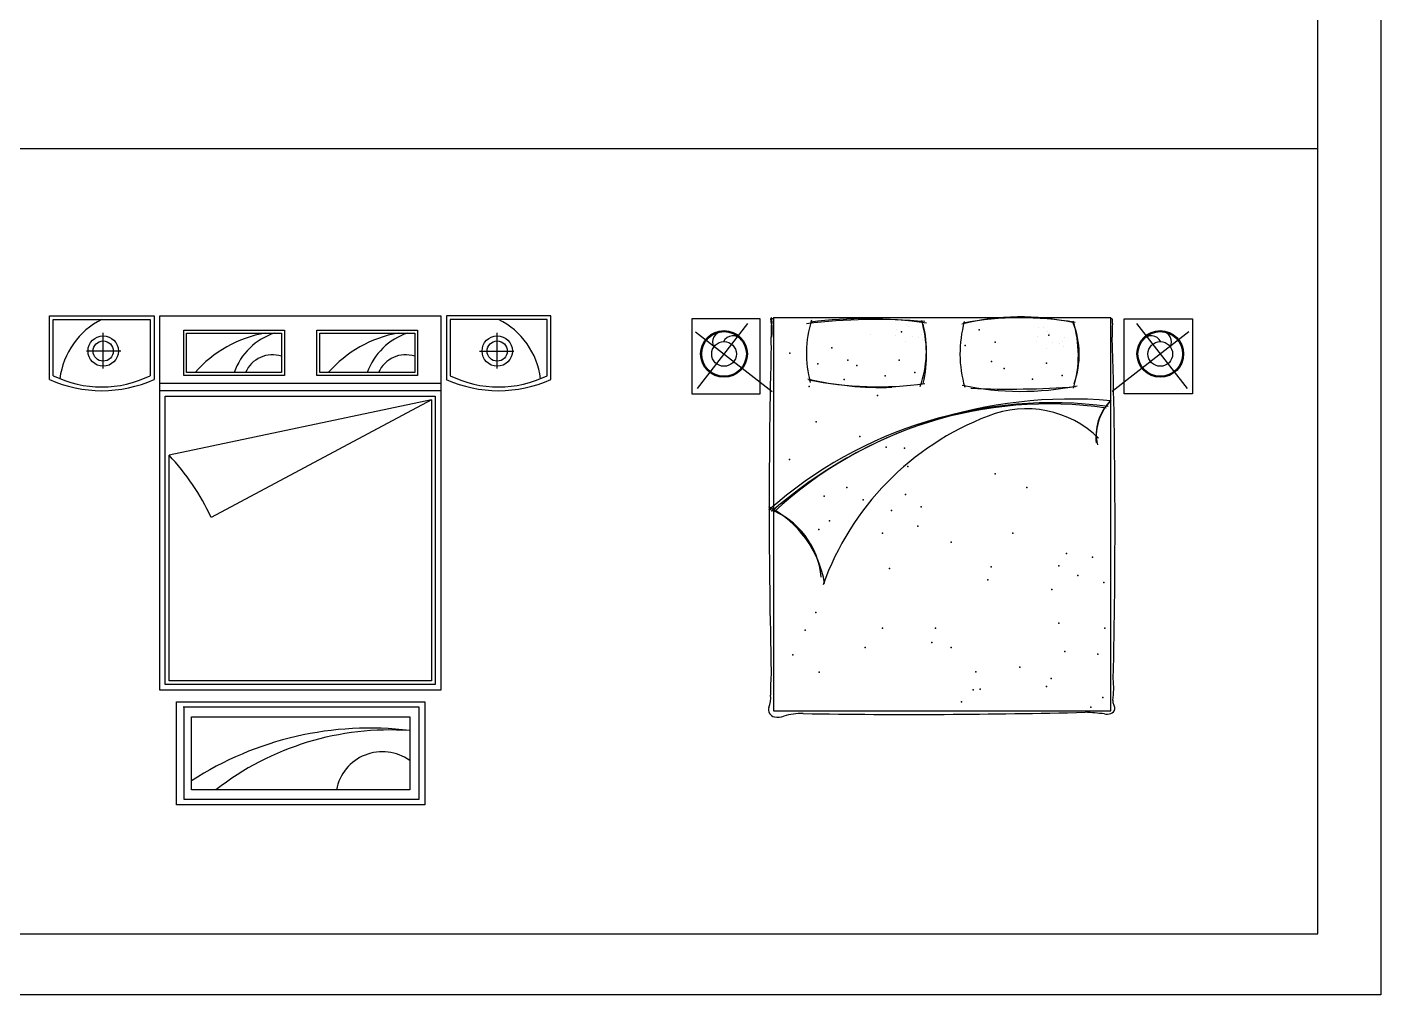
# Model space of a CAD drawing. Header units: inches. Extents: x 7.5 to 50, y 15.4 to 40.2.
# Drawn here: x 42.75 to 49.97, y 15.43 to 20.6 of the extents above; entities that cross this region are included whole.
import ezdxf

# ---------------------------------------------------------------- set-up
doc = ezdxf.new("R2010")
doc.units = ezdxf.units.IN
doc.header["$MEASUREMENT"] = 0
for name, color, linetype in [('02', 2, 'Continuous'), ('1', 1, 'Continuous'), ('4', 4, 'Continuous'), ('kadrbm', 4, 'Continuous')]:
    doc.layers.add(name, color=color, linetype=linetype)

# ---------------------------------------------------------------- blocks, each defined once
blk = doc.blocks.new('kadrbm')
at = {"layer": 'kadrbm', "color": 4}
blk.add_lwpolyline([(0, 0), (0, 24.7972), (21, 24.7972), (21, 0), (0, 0)], close=True, dxfattribs=at)
blk.add_lwpolyline([(20.6631, 0.3257), (20.6631, 24.4603), (0.3369, 24.4603), (0.3369, 0.3257), (20.6631, 0.3257)], dxfattribs=at)

msp = doc.modelspace()

# ---------------------------------------------------------------- linework, layer by layer
at = {"layer": '02'}
for p, q in [((42.8687, 19.0597), (43.4267, 19.0597)), ((42.8687, 18.7193), (42.8687, 19.0597)), ((43.4267, 19.0597), (43.4267, 18.7193)), ((43.4567, 17.0605), (43.4567, 19.0597)), ((43.4567, 19.0597), (44.9567, 19.0597)), ((44.9567, 19.0597), (44.9567, 17.0598)), ((44.9867, 19.0597), (44.9867, 18.7193)), ((45.5448, 19.0597), (44.9867, 19.0597)), ((45.5448, 18.7193), (45.5448, 19.0597)), ((46.2967, 19.0434), (46.2967, 18.6434)), ((46.6617, 19.0434), (46.2967, 19.0434)), ((46.6617, 18.6434), (46.6617, 19.0434)), ((46.7329, 19.0501), (46.7329, 16.9501)), ((46.7329, 19.0501), (48.5329, 19.0501)), ((47.3951, 19.0327), (47.3951, 19.0327)), ((47.4215, 19.0318), (47.4215, 19.0318)), ((47.4443, 19.013), (47.4443, 19.013)), ((48.5329, 16.9501), (48.5329, 19.0501)), ((48.6042, 18.6434), (48.6042, 19.0434)), ((48.6042, 19.0434), (48.9692, 19.0434)), ((48.9692, 19.0434), (48.9692, 18.6434)), ((43.1552, 18.777), (43.1552, 18.9677)), ((43.5855, 18.9822), (44.1226, 18.9822)), ((43.5855, 18.7412), (43.5855, 18.9822)), ((43.6005, 18.9672), (44.1076, 18.9672)), ((43.6005, 18.7562), (43.6005, 18.9672)), ((44.1076, 18.9672), (44.1076, 18.7562)), ((44.1226, 18.9822), (44.1226, 18.7412)), ((44.2961, 18.9822), (44.8332, 18.9822)), ((44.2961, 18.7412), (44.2961, 18.9822)), ((44.3111, 18.9672), (44.8182, 18.9672)), ((44.3111, 18.7562), (44.3111, 18.9672)), ((44.8182, 18.9672), (44.8182, 18.7562)), ((44.8332, 18.9822), (44.8332, 18.7412)), ((45.2582, 18.777), (45.2582, 18.9677)), ((47.2527, 18.9585), (47.2527, 18.9585)), ((47.3851, 18.9567), (47.3851, 18.9567)), ((47.389, 18.9863), (47.389, 18.9863)), ((47.4539, 19.0025), (47.4539, 19.0025)), ((47.4724, 18.9513), (47.4724, 18.9513)), ((47.5059, 18.9458), (47.5059, 18.9458)), ((47.5247, 18.9613), (47.5247, 18.9613)), ((47.5297, 18.9338), (47.5297, 18.9338)), ((47.5358, 18.9801), (47.5358, 18.9801)), ((48.1408, 18.9492), (48.1408, 18.9492)), ((48.1469, 18.9956), (48.1469, 18.9956)), ((48.1733, 18.9947), (48.1733, 18.9947)), ((48.196, 18.9759), (48.196, 18.9759)), ((48.2057, 18.9654), (48.2057, 18.9654)), ((48.2875, 18.943), (48.2875, 18.943)), ((43.2493, 18.871), (43.0665, 18.871)), ((45.1641, 18.871), (45.3469, 18.871)), ((47.4371, 18.9208), (47.4371, 18.9208)), ((48.1369, 18.9195), (48.1369, 18.9195)), ((48.1889, 18.8837), (48.1889, 18.8837)), ((48.2242, 18.9142), (48.2242, 18.9142)), ((48.2577, 18.9087), (48.2577, 18.9087)), ((48.2765, 18.9242), (48.2765, 18.9242)), ((48.2814, 18.8967), (48.2814, 18.8967)), ((44.1226, 18.7412), (43.5855, 18.7412)), ((44.1076, 18.7562), (43.6005, 18.7562)), ((44.8332, 18.7412), (44.2961, 18.7412)), ((44.8182, 18.7562), (44.3111, 18.7562)), ((43.4567, 18.6997), (44.9567, 18.6997)), ((43.4567, 18.6597), (44.9567, 18.6597)), ((46.2967, 18.6434), (46.6617, 18.6434)), ((48.9692, 18.6434), (48.6042, 18.6434)), ((46.9751, 18.2031), (46.9751, 18.2031)), ((44.9567, 17.0598), (43.4567, 17.0605)), ((43.5461, 16.9984), (44.8712, 16.9984)), ((43.5461, 16.4481), (43.5461, 16.9984)), ((44.8712, 16.9984), (44.8712, 16.4481)), ((44.8412, 16.9684), (43.5813, 16.9684)), ((43.5861, 16.9684), (43.5861, 16.4781)), ((44.8412, 16.4781), (44.8412, 16.9684)), ((46.7329, 16.9501), (48.5329, 16.9501)), ((43.5861, 16.4781), (44.8412, 16.4781)), ((44.8712, 16.4481), (43.5461, 16.4481))]:
    msp.add_line(p, q, dxfattribs=at)
for centre, radius in [((43.1552, 18.871), 0.081), ((45.2582, 18.871), 0.081), ((46.4688, 18.8555), 0.1247), ((48.7971, 18.8555), 0.1247), ((43.1552, 18.871), 0.054), ((45.2582, 18.871), 0.054), ((46.4688, 18.8555), 0.0659), ((48.7971, 18.8555), 0.0659)]:
    msp.add_circle(centre, radius, dxfattribs=at)
for centre, radius, start, end in [((46.7262, 19.0398), 0.00898, 104.43552, 186.82407), ((47.2783, 19.1059), 0.565, 186.82407, 189.7215), ((43.4935, 18.9865), 3.228, 358.49248, 0.42684), ((46.732, 19.0365), 0.00911, 71.46681, 182.29387), ((47.0631, 19.0497), 0.3405, 182.29387, 185.33169), ((46.3002, 18.9785), 0.4257, 355.62283, 5.33169), ((47.2801, 16.0344), 3.0052, 85.03154, 97.10786), ((47.5116, 18.8583), 0.6028, 162.8658, 194.99499), ((47.2197, 16.7919), 2.2522, 81.60125, 97.38034), ((46.9762, 18.8749), 0.5729, 340.21435, 14.38779), ((46.8688, 18.8501), 0.6805, 347.02948, 15.65918), ((48.3751, 18.8568), 0.6469, 164.62939, 196.0445), ((48.0518, 17.7514), 1.3017, 77.59994, 103.94276), ((48.0541, 17.3359), 1.7126, 80.27012, 100.39596), ((47.9129, 18.8529), 0.4518, 340.01642, 22.00887), ((47.7502, 18.8491), 0.6096, 343.16468, 17.30213), ((48.5339, 19.0365), 0.00911, 357.70613, 108.53319), ((48.9657, 18.9785), 0.4257, 174.66831, 184.37717), ((48.2028, 19.0497), 0.3405, 354.66831, 357.70613), ((13.2536, 17.9357), 35.3021, 358.67694, 1.64001), ((81.27, 18.0382), 34.5604, 178.56855, 181.45865), ((43.1477, 19.3381), 0.6788, 245.72831, 294.27169), ((43.1477, 19.2685), 0.5891, 243.9161, 296.0839), ((45.2657, 19.3381), 0.6788, 245.72831, 294.27169), ((45.2657, 19.2685), 0.5891, 243.9161, 296.0839), ((47.3046, 20.3595), 1.6826, 256.66062, 272.04555), ((47.2906, 20.5297), 1.8497, 258.50281, 277.76767), ((48.0556, 20.1517), 1.4959, 257.82333, 281.4951), ((47.9937, 23.2555), 4.5877, 267.40546, 274.39822), ((48.2204, 16.3119), 2.283, 82.47344, 131.48063), ((48.3203, 16.1896), 2.4253, 84.98368, 131.21157), ((48.2011, 16.439), 2.1495, 81.75935, 133.04628), ((48.7596, 18.4033), 0.306, 137.9627, 184.29145), ((48.7041, 18.4253), 0.2489, 133.13792, 192.98791), ((48.4185, 17.1145), 1.5092, 110.98734, 160.33488), ((48.0822, 18.0083), 0.5543, 45.85228, 111.61833), ((46.4429, 17.5346), 0.5706, 9.63169, 62.29131), ((46.5639, 17.6276), 0.425, 4.78448, 70.09176), ((48.0967, 17.0593), 1.3795, 175.87823, 181.08138), ((48.1005, 17.0747), 0.4481, 351.34454, 5.87907), ((46.566, 17.0205), 0.152, 339.74986, 4.81225), ((48.5782, 17.002), 0.0351, 171.34454, 213.70349), ((48.5213, 16.964), 0.0334, 355.22673, 33.70349), ((46.7437, 16.9549), 0.0374, 159.74986, 260.26798), ((46.7554, 17.0231), 0.1066, 260.26798, 287.36302), ((46.8767, 16.6354), 0.2997, 87.1925, 107.36302), ((47.4549, 55.5424), 38.6119, 269.16366, 271.39744), ((48.3492, 15.8089), 1.1341, 82.41686, 87.60673), ((48.5105, 17.02), 0.0876, 262.41686, 284.59294), ((48.5251, 16.9637), 0.0295, 284.59294, 355.22673)]:
    msp.add_arc(centre, radius, start, end, dxfattribs=at)
for p in [(47.4156, 18.9737), (47.8308, 18.9846), (48.202, 18.9566), (46.8193, 18.8593), (47.0445, 18.8875), (47.7557, 18.9001), (47.9153, 18.9189), (46.9694, 18.803), (47.129, 18.8218), (47.1778, 18.7945), (47.4031, 18.8227), (47.8965, 18.8156), (48.1895, 18.8056), (47.1102, 18.7185), (47.328, 18.7382), (47.4875, 18.757), (47.9643, 18.7774), (48.1144, 18.7211), (48.274, 18.7399), (46.9225, 18.6809), (47.2885, 18.634), (46.9601, 18.4931), (47.1933, 18.4141), (47.3349, 18.3572), (46.8179, 18.292), (47.4321, 18.3526), (47.4498, 18.2552), (47.9167, 18.216), (47.1248, 18.1429), (48.0848, 18.1417), (47.0028, 18.0959), (47.212, 18.076), (47.4373, 18.1042), (47.3622, 18.0197), (47.5217, 18.0384), (47.031, 17.9644), (47.503, 17.9352), (46.9746, 17.9175), (47.3153, 17.8976), (47.6813, 17.8506), (48.0097, 17.8976), (48.2961, 17.7902), (47.3528, 17.7098), (47.8953, 17.7179), (48.2552, 17.7234), (48.4357, 17.7696), (47.8767, 17.6485), (48.357, 17.6725), (48.4959, 17.6355), (48.2182, 17.5985), (46.9587, 17.475), (48.2552, 17.4186), (46.9024, 17.3811), (47.3153, 17.3905), (47.5968, 17.3905), (48.5005, 17.3908), (47.2214, 17.2872), (47.578, 17.3154), (47.6813, 17.2872), (46.8367, 17.2496), (48.2876, 17.266), (48.4635, 17.2521), (46.9774, 17.1557), (47.8125, 17.1585), (48.047, 17.1827), (47.7977, 17.0611), (47.8356, 17.066), (48.19, 17.0799), (48.2149, 17.1226), (47.7362, 16.9969), (48.4912, 17.0209), (48.4264, 16.97)]:
    msp.add_point(p, dxfattribs=at)
at = {"layer": '1'}
msp.add_line((29.3117, 19.953), (49.6379, 19.953), dxfattribs=at)
at = {"layer": '4'}
for p, q in [((42.8887, 19.0397), (43.4067, 19.0397)), ((42.8887, 18.7393), (42.8887, 19.0397)), ((43.4067, 19.0397), (43.4067, 18.7393)), ((45.0067, 19.0397), (45.0067, 18.7393)), ((45.5248, 19.0397), (45.0067, 19.0397)), ((45.5248, 18.7393), (45.5248, 19.0397)), ((46.5949, 19.0181), (46.3261, 18.6716)), ((48.671, 19.0181), (48.9398, 18.6716)), ((46.3171, 18.9731), (46.7262, 18.6558)), ((48.9488, 18.9731), (48.5397, 18.6558)), ((43.4867, 18.6297), (44.9267, 18.6297)), ((43.4867, 17.0898), (43.4867, 18.6297)), ((44.9067, 18.6097), (43.5067, 18.3146)), ((44.9067, 18.6097), (43.7309, 17.9824)), ((44.9067, 18.6097), (44.9067, 17.1098)), ((44.9267, 18.6297), (44.9267, 17.0898)), ((43.5067, 17.1098), (43.5067, 18.3146)), ((44.9267, 17.0898), (43.4867, 17.0898)), ((44.9067, 17.1098), (43.5067, 17.1098)), ((43.6261, 16.9184), (44.7912, 16.9184)), ((43.6261, 16.5281), (43.6261, 16.9184)), ((44.7912, 16.9184), (44.7912, 16.5281)), ((44.7912, 16.5281), (43.6261, 16.5281))]:
    msp.add_line(p, q, dxfattribs=at)
for centre in [(46.4688, 18.8555), (48.7971, 18.8555)]:
    msp.add_circle(centre, 0.1191, dxfattribs=at)
for centre, radius, start, end in [((43.3302, 18.6738), 0.4089, 116.50561, 173.03652), ((45.0833, 18.6738), 0.4089, 6.96348, 63.49439), ((44.1355, 18.3257), 0.652, 100.27343, 138.67741), ((44.1756, 18.6432), 0.3408, 108.04892, 160.6348), ((44.8461, 18.3257), 0.652, 100.27343, 138.67741), ((44.8862, 18.6432), 0.3408, 108.04892, 160.6348), ((46.4631, 18.9192), 0.055, 92.63051, 208.63738), ((46.5169, 18.8954), 0.0573, 37.01902, 153.32222), ((48.749, 18.8954), 0.0573, 26.67778, 142.98098), ((48.8027, 18.9192), 0.055, 331.36262, 87.36949), ((44.0589, 18.694), 0.1571, 71.95036, 156.68058), ((44.7695, 18.694), 0.1571, 71.95036, 156.68058), ((42.5996, 17.4607), 1.2458, 24.75821, 43.27109), ((44.5775, 15.1097), 1.7476, 82.97746, 122.98157), ((44.6874, 15.3328), 1.5149, 86.0719, 127.90737), ((44.6457, 16.481), 0.2503, 54.45657, 169.16217)]:
    msp.add_arc(centre, radius, start, end, dxfattribs=at)

# ---------------------------------------------------------------- block references
at = {"layer": 'kadrbm'}
msp.add_blockref('kadrbm', (28.9748, 15.4325), dxfattribs=at)

doc.saveas('drawing.dxf')
